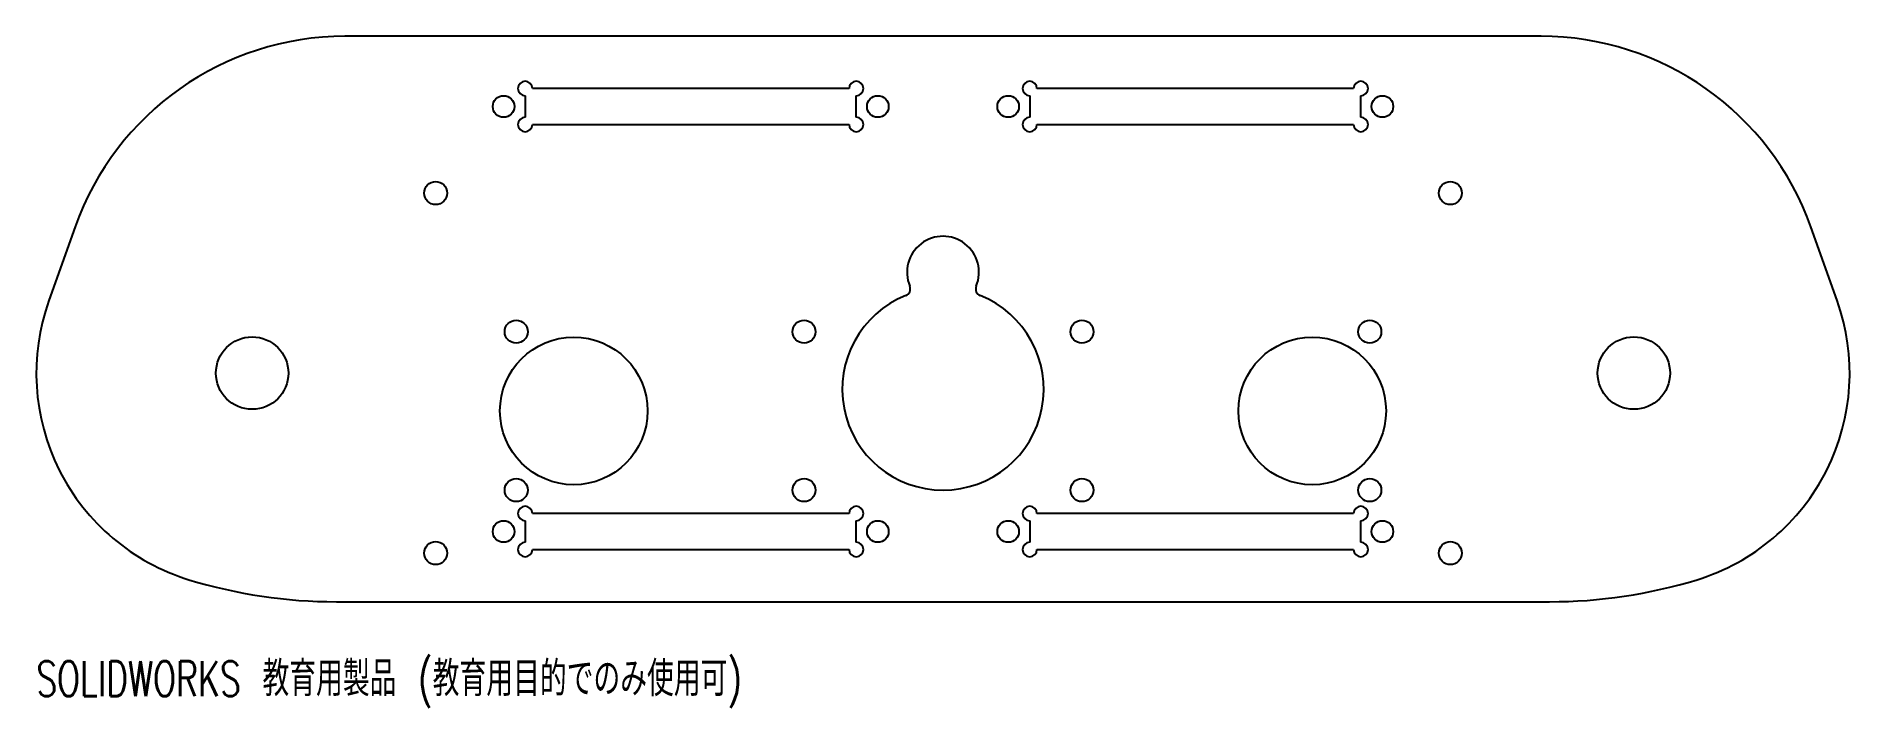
# Model space of a CAD drawing. Header units: millimetres. Extents: x -126 to 126, y -46 to 47.
import ezdxf

# ---------------------------------------------------------------- set-up
doc = ezdxf.new("R2010")
doc.units = ezdxf.units.MM
doc.styles.add('SLDTEXTSTYLE0', font='TXT', dxfattribs={"width": 0.7, "bigfont": 'bigfont'})

msp = doc.modelspace()

# ---------------------------------------------------------------- linework, layer by layer
at = {"color": 7, "linetype": 'Continuous', "lineweight": 25}
for p, q in [((83.1, 46.77), (-83.1, 46.77)), ((-58.06, 38.52), (-58.06, 35.52)), ((-13.06, 39.52), (-57.06, 39.52)), ((-12.06, 35.52), (-12.06, 38.52)), ((12.06, 38.52), (12.06, 35.52)), ((57.06, 39.52), (13.06, 39.52)), ((58.06, 35.52), (58.06, 38.52)), ((-57.06, 34.52), (-13.06, 34.52)), ((13.06, 34.52), (57.06, 34.52)), ((-120.61, 20.31), (-124.26, 10.07)), ((124.26, 10.07), (120.61, 20.31)), ((-13.06, -19.5), (-57.06, -19.5)), ((57.06, -19.5), (13.06, -19.5)), ((-58.06, -20.5), (-58.06, -23.5)), ((-12.06, -23.5), (-12.06, -20.5)), ((12.06, -20.5), (12.06, -23.5)), ((58.06, -23.5), (58.06, -20.5)), ((-57.06, -24.5), (-13.06, -24.5)), ((13.06, -24.5), (57.06, -24.5)), ((-84.3, -31.75), (84.3, -31.75))]:
    msp.add_line(p, q, dxfattribs=at)
for centre, radius in [((-61.06, 37.02), 1.5), ((-9.06, 37.02), 1.5), ((9.06, 37.02), 1.5), ((61.06, 37.02), 1.5), ((-70.5, 25), 1.6), ((70.5, 25), 1.6), ((-59.31, 5.75), 1.6), ((-19.31, 5.75), 1.6), ((19.31, 5.75), 1.6), ((59.31, 5.75), 1.6), ((-96, 0), 5.03), ((-51.31, -5.25), 10.25), ((51.31, -5.25), 10.25), ((96, 0), 5.03), ((-59.31, -16.25), 1.6), ((-19.31, -16.25), 1.6), ((19.31, -16.25), 1.6), ((59.31, -16.25), 1.6), ((-61.06, -22), 1.5), ((-9.06, -22), 1.5), ((9.06, -22), 1.5), ((61.06, -22), 1.5), ((-70.5, -25), 1.6), ((70.5, -25), 1.6)]:
    msp.add_circle(centre, radius, dxfattribs=at)
for centre, radius, start, end in [((-83.1, 6.95), 39.82, 90, 160.3939), ((83.1, 6.95), 39.82, 19.6061, 90), ((-58.06, 39.52), 1, 0, 270), ((-12.06, 39.52), 1, 270, 180), ((12.06, 39.52), 1, 0, 270), ((58.06, 39.52), 1, 270, 180), ((-58.06, 34.52), 1, 90, 0), ((-12.06, 34.52), 1, 180, 90), ((12.06, 34.52), 1, 90, 0), ((58.06, 34.52), 1, 180, 90), ((0, 14), 5, 337.3602, 202.6398), ((0, -2.25), 14, 111.6649, 68.3351), ((-5.54, 11.69), 1, 291.6649, 22.6398), ((5.54, 11.69), 1, 157.3602, 248.3351), ((-96, 0), 30, 160.3939, 252.9893), ((96, 0), 30, 287.0107, 19.6061), ((-58.06, -19.5), 1, 0, 270), ((-12.06, -19.5), 1, 270, 180), ((12.06, -19.5), 1, 0, 270), ((58.06, -19.5), 1, 270, 180), ((-58.06, -24.5), 1, 90, 0), ((-12.06, -24.5), 1, 180, 90), ((12.06, -24.5), 1, 90, 0), ((58.06, -24.5), 1, 180, 90), ((-84.3, 38.25), 70, 252.9893, 270), ((84.3, 38.25), 70, 270, 287.0107)]:
    msp.add_arc(centre, radius, start, end, dxfattribs=at)

# ---------------------------------------------------------------- texts
at = {"color": 7, "linetype": 'Continuous', "insert": (-126, -40.02), "char_height": 4.8336, "attachment_point": 1, "style": 'SLDTEXTSTYLE0'}
msp.add_mtext('SOLIDWORKS 教育用製品 (教育用目的でのみ使用可)', dxfattribs=at)

doc.saveas('drawing.dxf')
